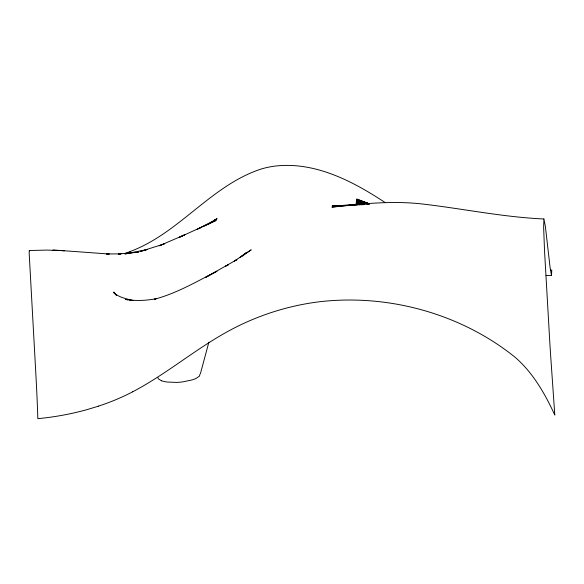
<?xml version="1.0" encoding="UTF-8"?>
<svg xmlns="http://www.w3.org/2000/svg" width="584" height="584" viewBox="0 0 584 584"><rect width="100%" height="100%" fill="white"/><g stroke="black" fill="none" stroke-linecap="round" stroke-linejoin="round"><path stroke-width="0.88" d="M208.868 342.202L200.407 373.702M242.9 255.967L245.849 252.887L240.017 257.413L251.193 249.828L234.279 261.106L236.951 259.61L205.838 277.261L216.985 271.253C196.647 281.517 176.689 293.394 154.475 299.212L156.059 298.76C145.934 300.607 135.597 301.125 125.392 299.409L127.962 299.862M550.303 270.144L551.77 270.1L551.493 275.509L550.091 267.479L545.361 226.417L543.916 218.963L543.631 227.271L544.558 251.361L549.953 344.815A117.172 1.767 85.9 0 0 550.77 357.233L554.8 415.041C546.799 397.74 537.492 380.753 524.615 366.555A117.07 112.347 -1.2 0 0 515.088 357.24C461.024 313.732 388.579 293.81 319.776 301.724C286.598 305.753 254.288 316.47 225.19 332.909C193.319 350.853 165.184 374.76 132.736 391.762M58.582 250.339L52.837 250.2L64.488 250.718L46.808 250.083L29.317 250.514A95.812 1.445 85.9 0 0 29.215 254.033L35.719 371.577A220.606 3.329 85.9 0 1 36.836 393.251L37.106 399.201A274.706 4.139 85.9 0 1 37.821 418.655A274.706 263.632 -1.2 0 0 87.089 409.618L98.572 406.121M211.846 222.365L216.985 218.606L212.671 221.723M212.861 221.599L216.773 218.993L211.554 222.453M213.832 221.088L216.773 218.993M210.349 222.825L216.554 219.153M208.656 223.927L216.336 219.431L196.954 229.41M225.694 266.129L228.381 264.749L225.555 266.18M182.099 235.965L184.821 234.739L179.266 237.338L216.168 220.402L204.144 226.118M198.531 228.782L201.736 227.256M181.982 236.024L159.22 245.784L164.805 243.637L162.067 244.638M130.071 251.551C179.609 233.126 211.284 184.96 261.836 168.82A84.972 81.548 -1.2 0 1 273.4 166.309C313.863 160.841 352.196 180.843 384.922 202.414M161.951 244.667L140.218 251.47M138.576 251.93L136.108 252.631L138.737 251.908M140.488 251.427L147.496 249.499L125.232 253.887M125.224 253.909L135.831 252.303L118.326 253.974L121.122 253.894L106.434 253.945L109.245 254.04L58.729 250.346M363.387 204.539L355.269 204.816L331.931 207.101C362.883 203.626 394.127 200.363 425.21 204.334C464.791 209.079 503.999 217.182 543.894 218.978M357.32 204.758L332.113 205.94L355.269 204.816M359.109 204.699L363.562 204.546M546.025 275.451L551.457 275.487M355.539 204.816L357.35 204.845M363.832 204.699L355.766 204.444L359.401 204.692M363.168 204.385L355.948 203.648L363.861 204.604M364.839 204.064L356.116 202.619L364.942 204.174M129.677 300.154L131.393 300.453M367.672 204.108L356.269 201.582L366.913 204.057M133.13 300.453C126.392 298.789 118.939 297.526 113.705 292.569L116.245 295.044M369.168 204.108L356.43 200.604L368.453 204.086M369.387 203.874L356.59 199.611L369.088 203.955M369.132 203.692L356.678 199.071L369.271 203.867M161.556 380.79L158.439 378.892A19.637 5.526 -4.6 0 1 158.074 377.746M29.361 250.485L29.529 250.916M116.377 295.066L113.822 292.073L116.515 295.307M199.925 374.264L199.524 376.03L196.188 378.374A23.046 6.482 -4.4 0 1 192.012 379.943L182.916 381.863A19.184 5.446 -4.3 0 1 176.689 382.418L167.214 382.031A22.104 6.183 -4.4 0 1 161.571 380.79M130.079 251.558A156.826 150.504 -1.2 0 1 124.363 253.748M132.75 391.791A220.657 211.766 -1.2 0 1 98.565 406.099"/></g></svg>
